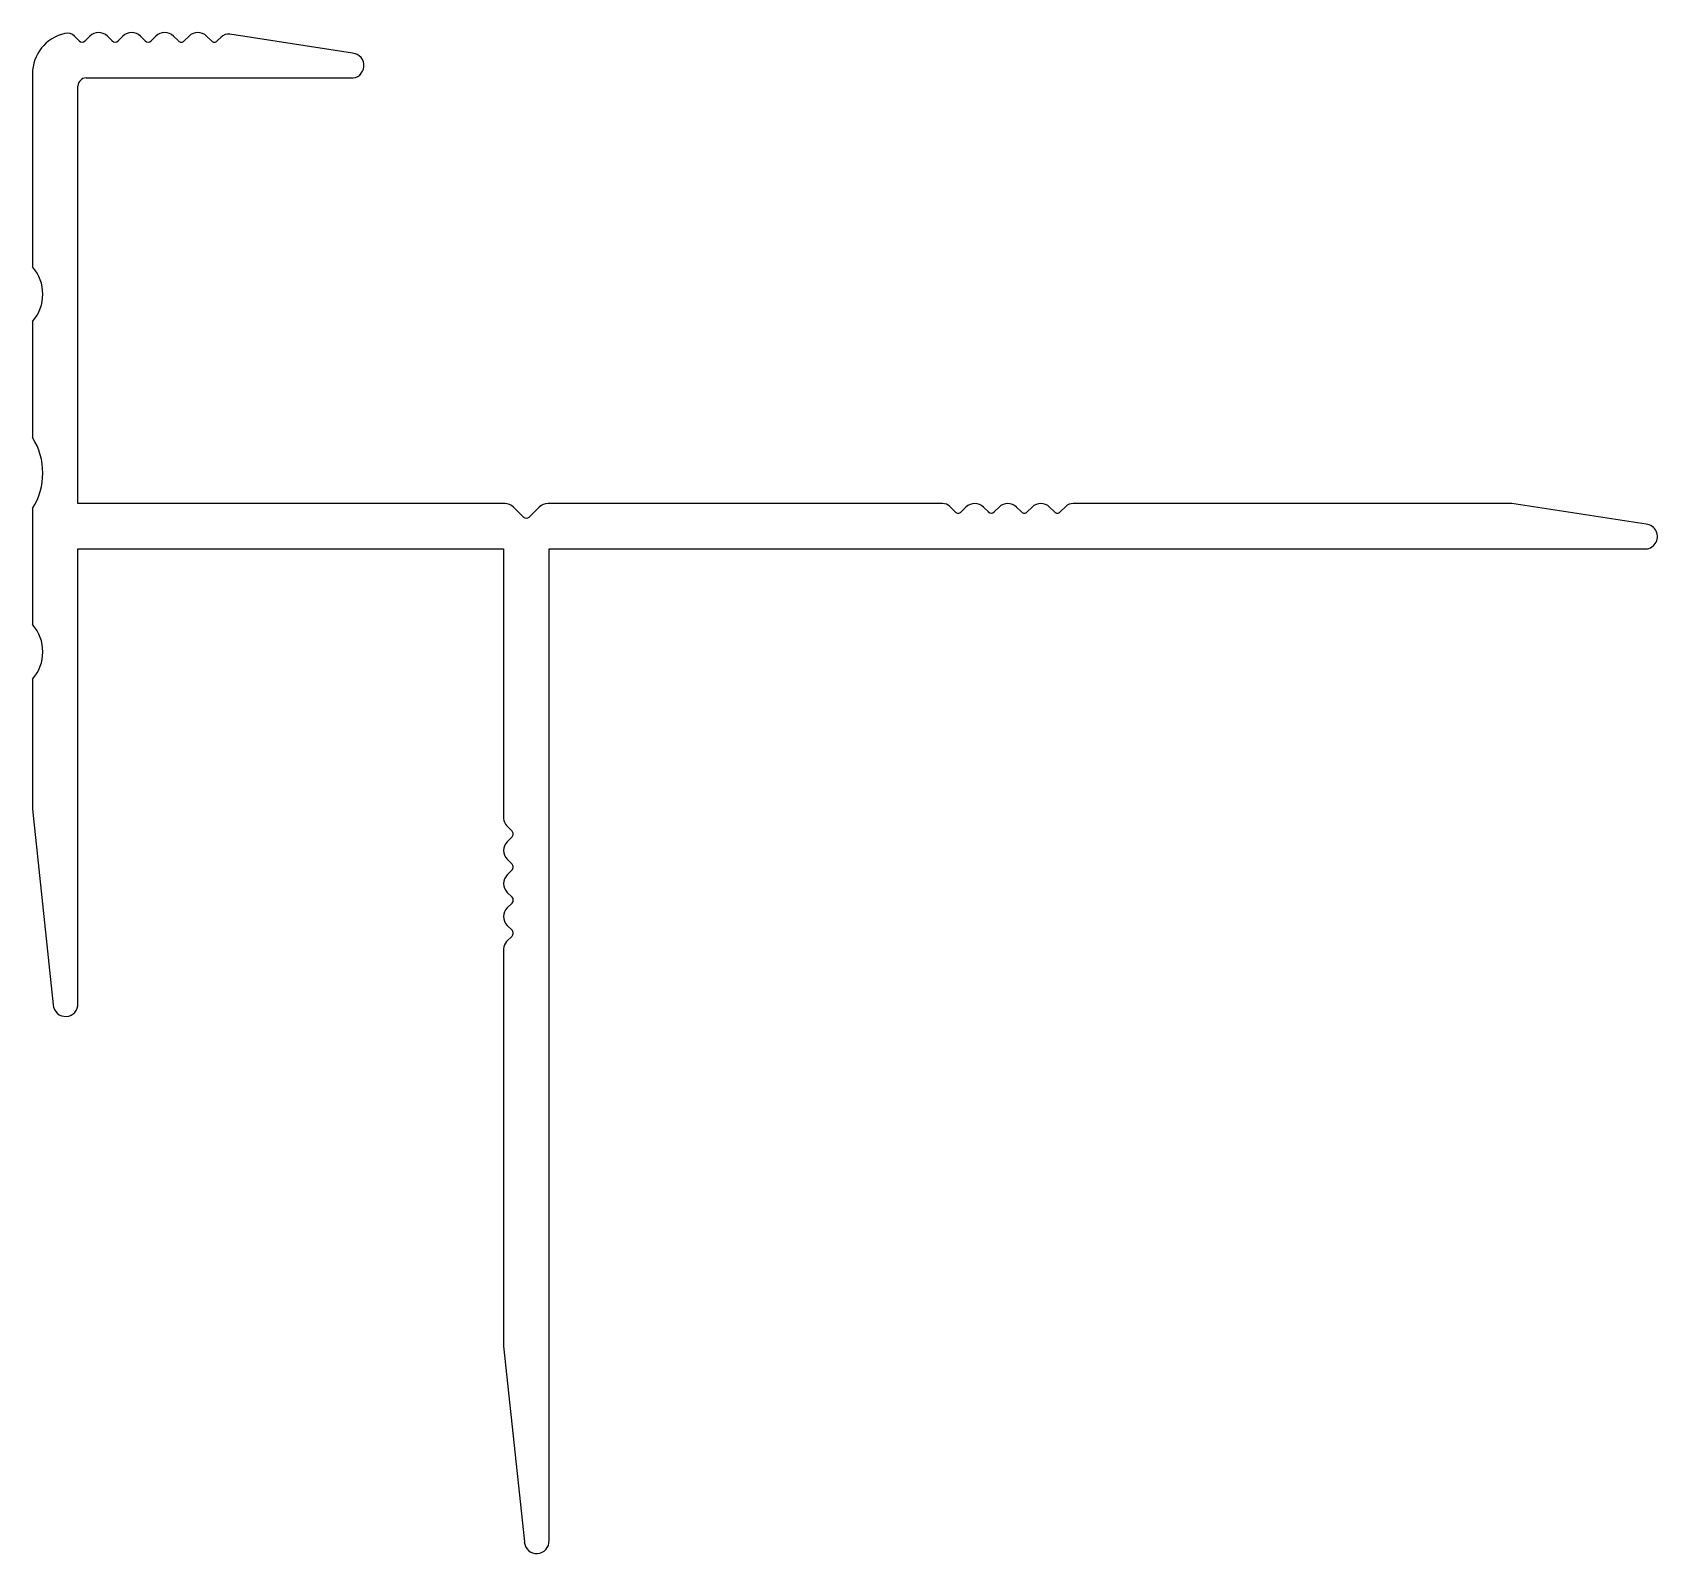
# Model space of a CAD drawing. Extents: x 1028 to 1067.3, y 2063.8 to 2100.6.
import ezdxf

# ---------------------------------------------------------------- set-up
doc = ezdxf.new("R2010")
doc.units = 0
doc.layers.get('0').update_dxf_attribs({"linetype": 'CONTINUOUS'})

msp = doc.modelspace()

# ---------------------------------------------------------------- linework, layer by layer
for p, q in [((1035.7, 2100.146), (1032.732, 2100.606)), ((1029.084, 2100.444), (1028.969, 2100.558)), ((1029.342, 2100.561), (1029.225, 2100.444)), ((1029.884, 2100.444), (1029.766, 2100.561)), ((1030.142, 2100.561), (1030.025, 2100.444)), ((1030.684, 2100.444), (1030.566, 2100.561)), ((1030.942, 2100.561), (1030.825, 2100.444)), ((1031.484, 2100.444), (1031.366, 2100.561)), ((1031.742, 2100.561), (1031.625, 2100.444)), ((1032.284, 2100.444), (1032.166, 2100.561)), ((1032.517, 2100.536), (1032.425, 2100.444)), ((1027.954, 2099.649), (1027.954, 2094.976)), ((1029.254, 2099.549), (1035.654, 2099.549)), ((1029.054, 2089.249), (1029.054, 2099.349)), ((1027.954, 2093.653), (1027.954, 2090.845)), ((1039.38, 2089.249), (1029.054, 2089.249)), ((1049.975, 2089.249), (1040.429, 2089.249)), ((1063.754, 2089.249), (1053.134, 2089.249)), ((1067, 2088.746), (1063.754, 2089.249)), ((1027.954, 2089.128), (1027.954, 2086.319)), ((1039.834, 2088.92), (1039.592, 2089.161)), ((1040.216, 2089.161), (1039.975, 2088.92)), ((1050.284, 2089.044), (1050.152, 2089.176)), ((1050.542, 2089.161), (1050.425, 2089.044)), ((1051.084, 2089.044), (1050.967, 2089.161)), ((1051.342, 2089.161), (1051.225, 2089.044)), ((1051.884, 2089.044), (1051.767, 2089.161)), ((1052.142, 2089.161), (1052.025, 2089.044)), ((1052.684, 2089.044), (1052.567, 2089.161)), ((1052.957, 2089.176), (1052.825, 2089.044)), ((1029.054, 2088.149), (1039.354, 2088.149)), ((1029.054, 2077.149), (1029.054, 2088.149)), ((1039.354, 2088.149), (1039.354, 2081.628)), ((1040.454, 2064.149), (1040.454, 2088.149)), ((1040.454, 2088.149), (1066.954, 2088.149)), ((1027.954, 2084.997), (1027.954, 2081.849)), ((1027.954, 2081.849), (1028.456, 2077.118)), ((1039.427, 2081.452), (1039.559, 2081.32)), ((1039.559, 2081.178), (1039.442, 2081.061)), ((1039.442, 2080.637), (1039.559, 2080.52)), ((1039.559, 2080.378), (1039.442, 2080.261)), ((1039.442, 2079.837), (1039.559, 2079.72)), ((1039.559, 2079.578), (1039.442, 2079.461)), ((1039.442, 2079.037), (1039.559, 2078.92)), ((1039.559, 2078.778), (1039.427, 2078.646)), ((1039.354, 2078.47), (1039.354, 2068.849)), ((1039.354, 2068.849), (1039.856, 2064.118))]:
    msp.add_line(p, q)
for centre, radius, start, end in [((1028.954, 2099.649), 1, 102.4477, 180), ((1028.793, 2100.382), 0.25, 44.9999, 102.4477), ((1029.554, 2100.349), 0.3, 45.0001, 135.0001), ((1030.354, 2100.349), 0.3, 45.0001, 135.0001), ((1031.154, 2100.349), 0.3, 44.9999, 135.0001), ((1031.954, 2100.349), 0.3, 44.9999, 135.0001), ((1032.693, 2100.359), 0.25, 81.1821, 135.0001), ((1029.154, 2100.515), 0.1, 224.9999, 314.9999), ((1029.954, 2100.515), 0.1, 225.0001, 315.0001), ((1030.754, 2100.515), 0.1, 225.0001, 315.0001), ((1031.554, 2100.515), 0.1, 224.9999, 315.0001), ((1032.354, 2100.515), 0.1, 224.9999, 315.0001), ((1035.677, 2099.847), 0.299, 265.591, 85.591), ((1029.254, 2099.349), 0.2, 90, 180), ((1027.204, 2094.315), 1, 318.5904, 41.4096), ((1026.604, 2089.986), 1.6, 327.5383, 32.4617), ((1039.38, 2088.949), 0.3, 44.9998, 89.9999), ((1040.429, 2088.949), 0.3, 90.0001, 135.0002), ((1049.975, 2088.999), 0.25, 44.9999, 90), ((1050.754, 2088.949), 0.3, 45.0001, 135.0001), ((1051.554, 2088.949), 0.3, 44.9999, 135.0001), ((1052.354, 2088.949), 0.3, 44.9999, 135.0001), ((1053.134, 2088.999), 0.25, 90, 135.0001), ((1039.904, 2088.991), 0.1, 225, 315), ((1050.354, 2089.115), 0.1, 224.9999, 315.0001), ((1051.154, 2089.115), 0.1, 225.0001, 315.0001), ((1051.954, 2089.115), 0.1, 224.9999, 315.0001), ((1052.754, 2089.115), 0.1, 224.9999, 315.0001), ((1066.977, 2088.447), 0.299, 265.5909, 85.5909), ((1027.204, 2085.658), 1, 318.5904, 41.4096), ((1039.604, 2081.628), 0.25, 180, 225.0001), ((1039.489, 2081.249), 0.1, 314.9999, 45.0001), ((1039.654, 2080.849), 0.3, 134.9999, 225.0001), ((1039.654, 2080.049), 0.3, 134.9999, 225.0001), ((1039.489, 2080.449), 0.1, 314.9999, 45.0001), ((1039.654, 2079.249), 0.3, 135.0001, 225.0001), ((1039.489, 2079.649), 0.1, 315.0001, 45.0001), ((1039.604, 2078.47), 0.25, 134.9999, 180), ((1039.489, 2078.849), 0.1, 314.9999, 45.0001), ((1028.755, 2077.133), 0.3, 183.026, 3.026), ((1040.155, 2064.133), 0.3, 183.0262, 3.0262)]:
    msp.add_arc(centre, radius, start, end)

doc.saveas('drawing.dxf')
